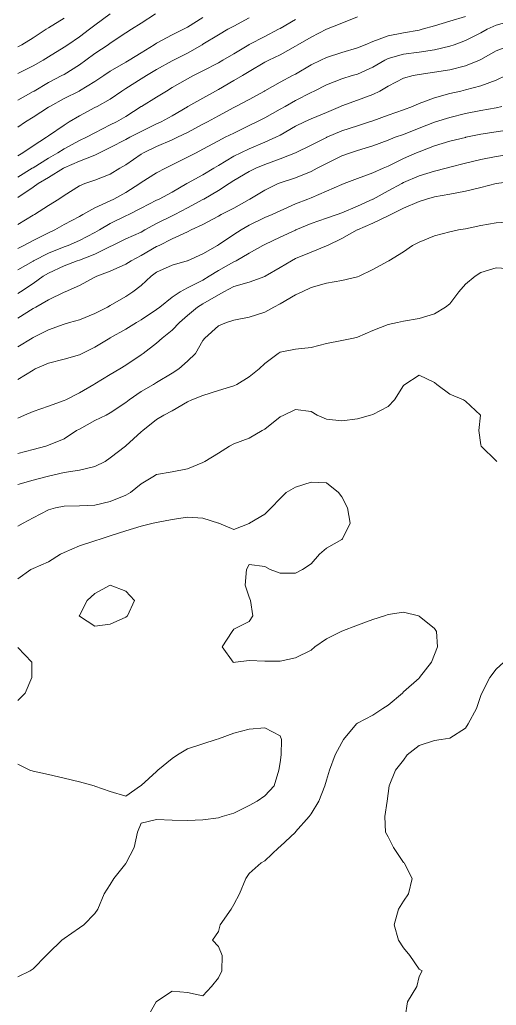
# Model space of a CAD drawing. Header units: centimetres. Extents: x 0 to 642158, y -847 to 649707.
# Drawn here: x 617109.82 to 617125.25, y 620426.64 to 620458.56 of the extents above; entities that cross this region are included whole.
import ezdxf

# ---------------------------------------------------------------- set-up
doc = ezdxf.new("R2010")
doc.units = ezdxf.units.CM
doc.header["$MEASUREMENT"] = 0
doc.layers.add('WAL_topographie 0.5', color=253, linetype='Continuous', lineweight=20)

msp = doc.modelspace()

# ---------------------------------------------------------------- linework, layer by layer
at = {"layer": 'WAL_topographie 0.5'}
for points in [[(617109.75, 620455.953), (617110.25, 620456.229), (617110.285, 620456.25), (617110.75, 620456.525), (617111.179, 620456.75), (617111.25, 620456.79), (617111.75, 620457.1), (617111.956, 620457.25), (617112.25, 620457.461), (617112.676, 620457.75), (617112.75, 620457.804), (617113.25, 620458.13), (617113.431, 620458.25), (617113.75, 620458.451), (617114.217, 620458.75)], [(617109.75, 620456.822), (617110.25, 620457.07), (617110.578, 620457.25), (617110.75, 620457.353), (617111.25, 620457.669), (617111.373, 620457.75), (617111.75, 620458.008), (617112.074, 620458.25), (617112.25, 620458.382), (617112.75, 620458.748)], [(617109.75, 620451.931), (617110.25, 620452.225), (617110.295, 620452.25), (617110.75, 620452.545), (617111.079, 620452.75), (617111.25, 620452.863), (617111.75, 620453.177), (617111.926, 620453.25), (617112.25, 620453.363), (617112.75, 620453.561), (617113.063, 620453.75), (617113.25, 620453.86), (617113.75, 620454.204), (617113.826, 620454.25), (617114.25, 620454.458), (617114.75, 620454.669), (617114.923, 620454.75), (617115.25, 620454.908), (617115.75, 620455.173), (617115.898, 620455.25), (617116.25, 620455.444), (617116.75, 620455.718), (617116.813, 620455.75), (617117.25, 620455.979), (617117.746, 620456.25), (617117.75, 620456.252), (617118.25, 620456.538), (617118.653, 620456.75), (617118.75, 620456.801), (617119.25, 620457.097), (617119.567, 620457.25), (617119.75, 620457.338), (617120.25, 620457.499), (617120.75, 620457.646), (617121.008, 620457.75), (617121.25, 620457.855), (617121.75, 620458.038), (617122.25, 620458.135), (617122.75, 620458.226), (617122.849, 620458.25), (617123.25, 620458.356), (617123.75, 620458.508), (617124.25, 620458.666)], [(617109.75, 620452.799), (617110.25, 620453.131), (617110.416, 620453.25), (617110.75, 620453.447), (617111.235, 620453.75), (617111.25, 620453.758), (617111.75, 620453.98), (617112.25, 620454.176), (617112.401, 620454.25), (617112.75, 620454.416), (617113.25, 620454.676), (617113.386, 620454.75), (617113.75, 620454.94), (617114.25, 620455.183), (617114.394, 620455.25), (617114.75, 620455.45), (617115.25, 620455.743), (617115.262, 620455.75), (617115.75, 620456.02), (617116.154, 620456.25), (617116.25, 620456.303), (617116.75, 620456.587), (617117.034, 620456.75), (617117.25, 620456.882), (617117.75, 620457.184), (617117.886, 620457.25), (617118.25, 620457.417), (617118.75, 620457.707), (617118.821, 620457.75), (617119.25, 620457.999), (617119.75, 620458.249), (617119.753, 620458.25), (617120.25, 620458.452), (617120.75, 620458.648)], [(617109.75, 620455.082), (617110.002, 620455.25), (617110.25, 620455.399), (617110.75, 620455.723), (617110.792, 620455.75), (617111.25, 620456.011), (617111.736, 620456.25), (617111.75, 620456.257), (617112.25, 620456.561), (617112.535, 620456.75), (617112.75, 620456.896), (617113.25, 620457.185), (617113.362, 620457.25), (617113.75, 620457.489), (617114.17, 620457.75), (617114.25, 620457.803), (617114.75, 620458.072), (617115.115, 620458.25), (617115.25, 620458.317), (617115.75, 620458.626)], [(617109.75, 620454.156), (617109.916, 620454.25), (617110.25, 620454.475), (617110.685, 620454.75), (617110.75, 620454.795), (617111.25, 620455.147), (617111.422, 620455.25), (617111.75, 620455.445), (617112.25, 620455.711), (617112.323, 620455.75), (617112.75, 620455.991), (617113.127, 620456.25), (617113.25, 620456.331), (617113.75, 620456.646), (617113.924, 620456.75), (617114.25, 620456.942), (617114.75, 620457.226), (617114.795, 620457.25), (617115.25, 620457.48), (617115.727, 620457.75), (617115.75, 620457.764), (617116.25, 620458.075), (617116.56, 620458.25), (617116.75, 620458.351), (617117.25, 620458.624)], [(617109.75, 620457.676), (617109.884, 620457.75), (617110.25, 620457.977), (617110.672, 620458.25), (617110.75, 620458.299), (617111.25, 620458.614)], [(617109.75, 620453.463), (617110.223, 620453.75), (617110.25, 620453.767), (617110.75, 620454.074), (617111.054, 620454.25), (617111.25, 620454.38), (617111.75, 620454.644), (617111.977, 620454.75), (617112.25, 620454.9), (617112.75, 620455.151), (617112.954, 620455.25), (617113.25, 620455.424), (617113.75, 620455.746), (617113.758, 620455.75), (617114.25, 620456.054), (617114.565, 620456.25), (617114.75, 620456.361), (617115.25, 620456.65), (617115.443, 620456.75), (617115.75, 620456.905), (617116.25, 620457.168), (617116.397, 620457.25), (617116.75, 620457.453), (617117.235, 620457.75), (617117.25, 620457.759), (617117.75, 620458.019), (617118.197, 620458.25), (617118.25, 620458.279), (617118.75, 620458.566)], [(617109.75, 620451.153), (617109.952, 620451.25), (617110.25, 620451.406), (617110.75, 620451.653), (617110.953, 620451.75), (617111.25, 620451.922), (617111.75, 620452.19), (617111.86, 620452.25), (617112.25, 620452.465), (617112.75, 620452.693), (617112.867, 620452.75), (617113.25, 620452.963), (617113.701, 620453.25), (617113.75, 620453.285), (617114.25, 620453.597), (617114.534, 620453.75), (617114.75, 620453.856), (617115.25, 620454.103), (617115.526, 620454.25), (617115.75, 620454.366), (617116.25, 620454.638), (617116.473, 620454.75), (617116.75, 620454.888), (617117.25, 620455.131), (617117.497, 620455.25), (617117.75, 620455.381), (617118.25, 620455.662), (617118.41, 620455.75), (617118.75, 620455.939), (617119.25, 620456.2), (617119.352, 620456.25), (617119.75, 620456.453), (617120.25, 620456.649), (617120.585, 620456.75), (617120.75, 620456.798), (617121.25, 620457.018), (617121.645, 620457.25), (617121.75, 620457.302), (617122.25, 620457.447), (617122.75, 620457.507), (617123.25, 620457.58), (617123.75, 620457.702), (617123.884, 620457.75), (617124.25, 620457.888), (617124.75, 620458.139), (617124.953, 620458.25), (617125.25, 620458.379), (617125.75, 620458.526)], [(617109.75, 620450.457), (617110.25, 620450.741), (617110.265, 620450.75), (617110.75, 620450.995), (617111.25, 620451.2), (617111.384, 620451.25), (617111.75, 620451.414), (617112.25, 620451.664), (617112.394, 620451.75), (617112.75, 620451.963), (617113.25, 620452.204), (617113.348, 620452.25), (617113.75, 620452.455), (617114.25, 620452.711), (617114.33, 620452.75), (617114.75, 620452.977), (617115.231, 620453.25), (617115.25, 620453.261), (617115.75, 620453.536), (617116.097, 620453.75), (617116.25, 620453.841), (617116.75, 620454.136), (617116.977, 620454.25), (617117.25, 620454.382), (617117.75, 620454.589), (617118.112, 620454.75), (617118.25, 620454.821), (617118.75, 620455.109), (617119.038, 620455.25), (617119.25, 620455.349), (617119.75, 620455.559), (617120.206, 620455.75), (617120.25, 620455.77), (617120.75, 620455.957), (617121.25, 620456.141), (617121.476, 620456.25), (617121.75, 620456.403), (617122.25, 620456.665), (617122.558, 620456.75), (617122.75, 620456.787), (617123.25, 620456.858), (617123.75, 620456.938), (617124.25, 620457.061), (617124.706, 620457.25), (617124.75, 620457.271), (617125.25, 620457.55), (617125.75, 620457.75)], [(617109.75, 620449.689), (617109.843, 620449.75), (617110.25, 620450.019), (617110.574, 620450.25), (617110.75, 620450.356), (617111.25, 620450.585), (617111.672, 620450.75), (617111.75, 620450.777), (617112.25, 620450.968), (617112.75, 620451.215), (617112.822, 620451.25), (617113.25, 620451.462), (617113.75, 620451.683), (617113.872, 620451.75), (617114.25, 620451.957), (617114.75, 620452.208), (617114.837, 620452.25), (617115.25, 620452.463), (617115.75, 620452.737), (617115.773, 620452.75), (617116.25, 620453.029), (617116.597, 620453.25), (617116.75, 620453.349), (617117.25, 620453.643), (617117.457, 620453.75), (617117.75, 620453.875), (617118.25, 620454.053), (617118.75, 620454.249), (617118.752, 620454.25), (617119.25, 620454.501), (617119.75, 620454.745), (617119.761, 620454.75), (617120.25, 620454.96), (617120.75, 620455.126), (617121.141, 620455.25), (617121.25, 620455.287), (617121.75, 620455.468), (617122.25, 620455.645), (617122.535, 620455.75), (617122.75, 620455.844), (617123.25, 620456.034), (617123.75, 620456.17), (617124.099, 620456.25), (617124.25, 620456.283), (617124.75, 620456.416), (617125.25, 620456.606), (617125.556, 620456.75)], [(617109.75, 620448.896), (617110.25, 620449.202), (617110.336, 620449.25), (617110.75, 620449.491), (617111.25, 620449.736), (617111.284, 620449.75), (617111.75, 620449.955), (617112.25, 620450.219), (617112.312, 620450.25), (617112.75, 620450.417), (617113.25, 620450.637), (617113.423, 620450.75), (617113.75, 620450.924), (617114.25, 620451.211), (617114.329, 620451.25), (617114.75, 620451.467), (617115.25, 620451.692), (617115.369, 620451.75), (617115.75, 620451.931), (617116.25, 620452.202), (617116.341, 620452.25), (617116.75, 620452.46), (617117.25, 620452.738), (617117.271, 620452.75), (617117.75, 620453.039), (617118.187, 620453.25), (617118.25, 620453.276), (617118.75, 620453.441), (617119.25, 620453.646), (617119.452, 620453.75), (617119.75, 620453.903), (617120.25, 620454.147), (617120.527, 620454.25), (617120.75, 620454.327), (617121.25, 620454.477), (617121.75, 620454.663), (617121.975, 620454.75), (617122.25, 620454.847), (617122.75, 620455.042), (617123.25, 620455.239), (617123.286, 620455.25), (617123.75, 620455.395), (617124.25, 620455.517), (617124.75, 620455.618), (617125.25, 620455.707), (617125.427, 620455.75)], [(617109.75, 620447.964), (617110.214, 620448.25), (617110.25, 620448.271), (617110.75, 620448.511), (617111.25, 620448.694), (617111.431, 620448.75), (617111.75, 620448.838), (617112.25, 620449.042), (617112.654, 620449.25), (617112.75, 620449.306), (617113.25, 620449.596), (617113.478, 620449.75), (617113.75, 620449.948), (617114.074, 620450.25), (617114.25, 620450.379), (617114.75, 620450.608), (617115.234, 620450.75), (617115.25, 620450.755), (617115.75, 620450.976), (617116.22, 620451.25), (617116.25, 620451.268), (617116.75, 620451.603), (617116.984, 620451.75), (617117.25, 620451.902), (617117.75, 620452.149), (617117.987, 620452.25), (617118.25, 620452.372), (617118.75, 620452.593), (617119.143, 620452.75), (617119.25, 620452.793), (617119.75, 620453.005), (617120.25, 620453.22), (617120.326, 620453.25), (617120.75, 620453.414), (617121.25, 620453.604), (617121.582, 620453.75), (617121.75, 620453.82), (617122.25, 620454.06), (617122.671, 620454.25), (617122.75, 620454.285), (617123.25, 620454.477), (617123.75, 620454.621), (617124.25, 620454.746), (617124.268, 620454.75), (617124.75, 620454.852), (617125.25, 620454.928), (617125.75, 620455.008)], [(617109.75, 620446.908), (617110.25, 620447.214), (617110.32, 620447.25), (617110.75, 620447.436), (617111.25, 620447.564), (617111.75, 620447.71), (617111.834, 620447.75), (617112.25, 620447.952), (617112.736, 620448.25), (617112.75, 620448.258), (617113.25, 620448.538), (617113.593, 620448.75), (617113.75, 620448.844), (617114.25, 620449.17), (617114.355, 620449.25), (617114.75, 620449.572), (617115.008, 620449.75), (617115.25, 620449.88), (617115.75, 620450.127), (617115.954, 620450.25), (617116.25, 620450.433), (617116.75, 620450.714), (617116.827, 620450.75), (617117.25, 620450.996), (617117.69, 620451.25), (617117.75, 620451.282), (617118.25, 620451.514), (617118.75, 620451.744), (617118.763, 620451.75), (617119.25, 620451.957), (617119.75, 620452.129), (617120.093, 620452.25), (617120.25, 620452.307), (617120.75, 620452.519), (617121.25, 620452.745), (617121.259, 620452.75), (617121.75, 620453.015), (617122.19, 620453.25), (617122.25, 620453.282), (617122.75, 620453.501), (617123.25, 620453.656), (617123.63, 620453.75), (617123.75, 620453.782), (617124.25, 620453.914), (617124.75, 620454.037), (617125.25, 620454.132), (617125.75, 620454.206)], [(617109.75, 620445.653), (617109.968, 620445.75), (617110.25, 620445.867), (617110.75, 620446.047), (617111.25, 620446.224), (617111.306, 620446.25), (617111.75, 620446.475), (617112.219, 620446.75), (617112.25, 620446.766), (617112.75, 620447.065), (617113.053, 620447.25), (617113.25, 620447.373), (617113.75, 620447.702), (617113.816, 620447.75), (617114.25, 620448.085), (617114.433, 620448.25), (617114.75, 620448.501), (617114.987, 620448.75), (617115.25, 620448.984), (617115.576, 620449.25), (617115.75, 620449.36), (617116.25, 620449.654), (617116.427, 620449.75), (617116.75, 620449.915), (617117.25, 620450.054), (617117.75, 620450.24), (617117.767, 620450.25), (617118.25, 620450.534), (617118.613, 620450.75), (617118.75, 620450.821), (617119.25, 620451.028), (617119.75, 620451.231), (617119.783, 620451.25), (617120.25, 620451.474), (617120.744, 620451.75), (617120.75, 620451.753), (617121.25, 620451.968), (617121.75, 620452.209), (617121.831, 620452.25), (617122.25, 620452.454), (617122.75, 620452.676), (617122.99, 620452.75), (617123.25, 620452.818), (617123.75, 620452.907), (617124.25, 620453.005), (617124.75, 620453.13), (617125.25, 620453.25), (617125.25, 620453.25), (617125.75, 620453.315)], [(617109.75, 620444.508), (617110.25, 620444.639), (617110.656, 620444.75), (617110.75, 620444.783), (617111.25, 620444.988), (617111.658, 620445.25), (617111.75, 620445.303), (617112.25, 620445.581), (617112.619, 620445.75), (617112.75, 620445.822), (617113.25, 620446.162), (617113.36, 620446.25), (617113.75, 620446.517), (617114.144, 620446.75), (617114.25, 620446.811), (617114.75, 620447.116), (617114.97, 620447.25), (617115.25, 620447.5), (617115.506, 620447.75), (617115.75, 620448.17), (617115.807, 620448.25), (617116.25, 620448.64), (617116.508, 620448.75), (617116.75, 620448.83), (617117.25, 620448.927), (617117.75, 620449.089), (617118.047, 620449.25), (617118.25, 620449.354), (617118.75, 620449.647), (617118.967, 620449.75), (617119.25, 620449.885), (617119.75, 620450.027), (617120.25, 620450.114), (617120.75, 620450.229), (617120.812, 620450.25), (617121.25, 620450.464), (617121.75, 620450.734), (617121.772, 620450.75), (617122.25, 620451.044), (617122.535, 620451.25), (617122.75, 620451.357), (617123.25, 620451.561), (617123.75, 620451.685), (617124.031, 620451.75), (617124.25, 620451.791), (617124.75, 620451.897), (617125.25, 620451.982), (617125.75, 620452.011)], [(617109.75, 620443.502), (617110.25, 620443.651), (617110.656, 620443.75), (617110.75, 620443.772), (617111.25, 620443.892), (617111.75, 620443.972), (617112.25, 620444.086), (617112.588, 620444.25), (617112.75, 620444.366), (617113.24, 620444.75), (617113.25, 620444.756), (617113.75, 620445.207), (617113.801, 620445.25), (617114.25, 620445.616), (617114.481, 620445.75), (617114.75, 620445.893), (617115.25, 620446.179), (617115.387, 620446.25), (617115.75, 620446.39), (617116.25, 620446.547), (617116.75, 620446.7), (617116.852, 620446.75), (617117.25, 620446.989), (617117.567, 620447.25), (617117.75, 620447.429), (617118.185, 620447.75), (617118.25, 620447.793), (617118.75, 620447.888), (617119.25, 620447.938), (617119.75, 620448.069), (617120.25, 620448.171), (617120.625, 620448.25), (617120.75, 620448.277), (617121.25, 620448.489), (617121.75, 620448.689), (617122.052, 620448.75), (617122.25, 620448.794), (617122.75, 620448.882), (617123.25, 620449.029), (617123.608, 620449.25), (617123.75, 620449.362), (617124.042, 620449.75), (617124.25, 620449.99), (617124.567, 620450.25), (617124.75, 620450.367), (617125.25, 620450.52), (617125.75, 620450.486)], [(617109.75, 620442.152), (617109.922, 620442.25), (617110.25, 620442.43), (617110.75, 620442.689), (617110.974, 620442.75), (617111.25, 620442.805), (617111.75, 620442.812), (617112.25, 620442.84), (617112.75, 620442.958), (617113.25, 620443.165), (617113.403, 620443.25), (617113.75, 620443.525), (617114.122, 620443.75), (617114.25, 620443.831), (617114.75, 620443.916), (617115.25, 620444.016), (617115.75, 620444.217), (617115.812, 620444.25), (617116.25, 620444.526), (617116.612, 620444.75), (617116.75, 620444.827), (617117.25, 620445.008), (617117.67, 620445.25), (617117.75, 620445.297), (617118.25, 620445.695), (617118.365, 620445.75), (617118.75, 620445.939), (617119.25, 620445.872), (617119.453, 620445.75), (617119.75, 620445.618), (617120.25, 620445.568), (617120.75, 620445.63), (617121.172, 620445.75), (617121.25, 620445.777), (617121.75, 620446.027), (617121.948, 620446.25), (617122.25, 620446.71), (617122.285, 620446.75), (617122.75, 620447.043), (617123.25, 620446.806), (617123.327, 620446.75), (617123.75, 620446.431), (617124.189, 620446.25), (617124.25, 620446.201), (617124.735, 620445.75), (617124.681, 620445.25), (617124.75, 620444.796), (617124.763, 620444.75), (617125.25, 620444.275), (617125.269, 620444.25)], [(617109.75, 620440.45), (617110.177, 620440.75), (617110.25, 620440.784), (617110.75, 620441.006), (617111.14, 620441.25), (617111.25, 620441.308), (617111.75, 620441.523), (617112.25, 620441.682), (617112.448, 620441.75), (617112.75, 620441.847), (617113.25, 620442.006), (617113.75, 620442.157), (617114.132, 620442.25), (617114.25, 620442.277), (617114.75, 620442.368), (617115.25, 620442.447), (617115.75, 620442.411), (617116.25, 620442.253), (617116.266, 620442.25), (617116.75, 620442.045), (617117.25, 620442.239), (617117.258, 620442.25), (617117.75, 620442.549), (617117.955, 620442.75), (617118.25, 620443.051), (617118.449, 620443.25), (617118.75, 620443.422), (617119.25, 620443.584), (617119.75, 620443.563), (617120.136, 620443.25), (617120.25, 620443.112), (617120.431, 620442.75), (617120.52, 620442.25), (617120.271, 620441.75), (617120.25, 620441.73), (617119.75, 620441.445), (617119.52, 620441.25), (617119.25, 620440.941), (617118.974, 620440.75), (617118.75, 620440.636), (617118.25, 620440.632), (617117.925, 620440.75), (617117.75, 620440.849), (617117.25, 620440.917), (617117.164, 620440.75), (617117.119, 620440.25), (617117.25, 620439.861), (617117.292, 620439.75), (617117.36, 620439.25), (617117.25, 620439.07), (617116.75, 620438.817), (617116.698, 620438.75), (617116.375, 620438.25), (617116.725, 620437.75), (617116.75, 620437.746), (617116.806, 620437.75), (617117.25, 620437.803), (617117.75, 620437.779), (617118.25, 620437.784), (617118.75, 620437.893), (617119.25, 620438.142), (617119.375, 620438.25), (617119.75, 620438.511), (617120.228, 620438.75), (617120.25, 620438.761), (617120.75, 620438.955), (617121.25, 620439.129), (617121.626, 620439.25), (617121.75, 620439.298), (617122.25, 620439.369), (617122.732, 620439.25), (617122.75, 620439.245), (617123.25, 620438.847), (617123.309, 620438.75), (617123.348, 620438.25), (617123.25, 620438.004), (617123.147, 620437.75), (617122.764, 620437.25), (617122.75, 620437.235), (617122.25, 620436.788), (617122.211, 620436.75), (617121.75, 620436.359), (617121.578, 620436.25), (617121.25, 620436.039), (617120.75, 620435.771), (617120.719, 620435.75), (617120.307, 620435.25), (617120.25, 620435.149), (617120.034, 620434.75), (617119.848, 620434.25), (617119.75, 620433.931), (617119.702, 620433.75), (617119.507, 620433.25), (617119.25, 620432.841), (617119.186, 620432.75), (617118.75, 620432.256), (617118.742, 620432.25), (617118.25, 620431.784), (617118.202, 620431.75), (617117.75, 620431.321), (617117.64, 620431.25), (617117.25, 620430.911), (617117.134, 620430.75), (617116.937, 620430.25), (617116.75, 620429.899), (617116.664, 620429.75), (617116.306, 620429.25), (617116.25, 620429.033), (617116.059, 620428.75), (617116.25, 620428.54), (617116.377, 620428.25), (617116.363, 620427.75), (617116.25, 620427.529), (617116.024, 620427.25), (617115.75, 620426.948), (617115.25, 620427.057), (617114.75, 620427.097), (617114.25, 620426.762), (617114.239, 620426.75), (617113.955, 620426.25)], [(617113.307, 620439.25), (617113.25, 620439.211), (617112.75, 620438.983), (617112.25, 620438.92), (617111.75, 620439.24), (617111.744, 620439.25), (617111.75, 620439.26), (617111.998, 620439.75), (617112.25, 620439.98), (617112.75, 620440.245), (617113.25, 620440.056), (617113.529, 620439.75), (617113.307, 620439.25)], [(617109.75, 620438.224), (617110.205, 620437.75), (617110.205, 620437.25), (617109.987, 620436.75), (617109.75, 620436.513)], [(617125.493, 620437.75), (617125.25, 620437.523), (617125.039, 620437.25), (617124.781, 620436.75), (617124.75, 620436.673), (617124.614, 620436.25), (617124.339, 620435.75), (617124.25, 620435.617), (617123.75, 620435.293), (617123.462, 620435.25), (617123.25, 620435.215), (617122.75, 620435.051), (617122.367, 620434.75), (617122.25, 620434.581), (617121.982, 620434.25), (617121.779, 620433.75), (617121.75, 620433.5), (617121.715, 620433.25), (617121.645, 620432.75), (617121.661, 620432.25), (617121.75, 620432.098), (617121.92, 620431.75), (617122.25, 620431.266), (617122.263, 620431.25), (617122.522, 620430.75), (617122.402, 620430.25), (617122.25, 620430.006), (617122.081, 620429.75), (617121.94, 620429.25), (617122.086, 620428.75), (617122.25, 620428.505), (617122.453, 620428.25), (617122.75, 620427.808), (617122.854, 620427.75), (617122.75, 620427.571), (617122.675, 620427.25), (617122.372, 620426.75), (617122.302, 620426.25)], [(617109.75, 620434.445), (617110.14, 620434.25), (617110.25, 620434.217), (617110.75, 620434.11), (617111.25, 620433.998), (617111.75, 620433.872), (617112.223, 620433.75), (617112.25, 620433.741), (617112.75, 620433.564), (617113.25, 620433.409), (617113.725, 620433.75), (617113.75, 620433.761), (617114.25, 620434.211), (617114.29, 620434.25), (617114.75, 620434.631), (617114.92, 620434.75), (617115.25, 620434.94), (617115.75, 620435.11), (617116.178, 620435.25), (617116.25, 620435.273), (617116.75, 620435.452), (617117.25, 620435.582), (617117.75, 620435.622), (617118.25, 620435.367), (617118.291, 620435.25), (617118.286, 620434.75), (617118.25, 620434.5), (617118.212, 620434.25), (617118.058, 620433.75), (617117.75, 620433.422), (617117.507, 620433.25), (617117.25, 620433.11), (617116.75, 620432.857), (617116.371, 620432.75), (617116.25, 620432.713), (617115.75, 620432.641), (617115.25, 620432.619), (617114.75, 620432.633), (617114.25, 620432.651), (617113.75, 620432.533), (617113.629, 620432.25), (617113.519, 620431.75), (617113.268, 620431.25), (617113.25, 620431.228), (617112.86, 620430.75), (617112.75, 620430.55), (617112.549, 620430.25), (617112.348, 620429.75), (617112.25, 620429.61), (617111.89, 620429.25), (617111.75, 620429.146), (617111.25, 620428.803), (617111.178, 620428.75), (617110.75, 620428.328), (617110.674, 620428.25), (617110.25, 620427.815), (617110.157, 620427.75), (617109.75, 620427.564)]]:
    msp.add_lwpolyline(points, dxfattribs=at)

doc.saveas('drawing.dxf')
